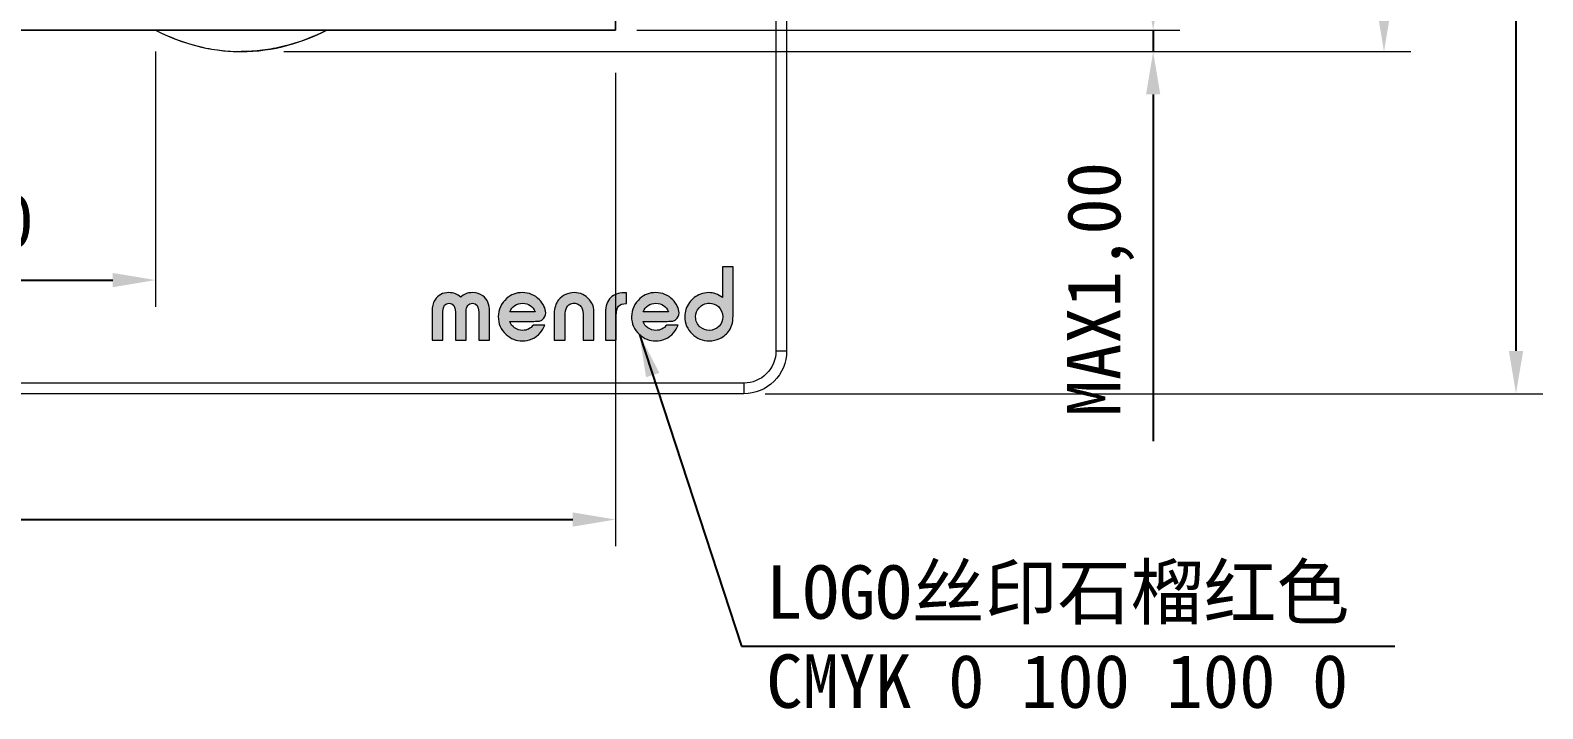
# Model space of a CAD drawing. Header units: millimetres. Extents: x 3549 to 4611, y 2266 to 2831.
# Drawn here: x 3714.5 to 3785.2, y 2643.2 to 2675 of the extents above; entities that cross this region are included whole.
import ezdxf

# ---------------------------------------------------------------- set-up
doc = ezdxf.new("R2010")
doc.units = ezdxf.units.MM
for name, color, linetype, lineweight in [('BACKLIGHT', 7, 'Continuous', 20), ('Cover Lens', 152, 'Continuous', 0), ('LCD', 4, 'Continuous', 20)]:
    doc.layers.add(name, color=color, linetype=linetype, lineweight=lineweight)
doc.layers.add('Dim', color=4, linetype='Continuous')
doc.layers.add('DWG', color=7, linetype='Continuous')
doc.styles.add('宋体', font='宋体.ttf')
doc.dimstyles.new('DIM', dxfattribs={"dimtxt": 2.5, "dimasz": 2, "dimexe": 1.25, "dimexo": 1, "dimgap": 1, "dimtad": 1, "dimzin": 1, "dimtxsty": '宋体', "dimcen": 2.5, "dimazin": 0, "dimtfac": 1, "dimtmove": 0, "dimatfit": 3, "dimfxl": 0, "dimlwe": 0, "dimarcsym": 0})

# ---------------------------------------------------------------- blocks, each defined once
blk = doc.blocks.new('CG1')
at = {"layer": 'Cover Lens'}
h = blk.add_hatch(color=2, dxfattribs=at)
h.dxf.hatch_style = 1
edge = h.paths.add_edge_path(flags=16)
edge.add_spline(control_points=[(38.904, -14.977), (39.028, -14.837), (39.189, -14.766), (39.388, -14.766)], knot_values=[0, 0, 0, 0, 1, 1, 1, 1], degree=3, periodic=0)
edge.add_spline(control_points=[(39.388, -14.766), (39.554, -14.771), (39.695, -14.824), (39.808, -14.925)], knot_values=[0, 0, 0, 0, 1, 1, 1, 1], degree=3, periodic=0)
edge.add_spline(control_points=[(39.808, -14.925), (39.944, -15.046), (40.012, -15.204), (40.012, -15.403)], knot_values=[0, 0, 0, 0, 1, 1, 1, 1], degree=3, periodic=0)
edge.add_spline(control_points=[(40.012, -15.403), (40.012, -15.574), (39.954, -15.72), (39.841, -15.841)], knot_values=[0, 0, 0, 0, 1, 1, 1, 1], degree=3, periodic=0)
edge.add_spline(control_points=[(39.841, -15.841), (39.717, -15.972), (39.566, -16.035), (39.385, -16.035)], knot_values=[0, 0, 0, 0, 1, 1, 1, 1], degree=3, periodic=0)
edge.add_spline(control_points=[(39.385, -16.035), (39.227, -16.035), (39.086, -15.984), (38.964, -15.88)], knot_values=[0, 0, 0, 0, 1, 1, 1, 1], degree=3, periodic=0)
edge.add_spline(control_points=[(38.964, -15.88), (38.819, -15.758), (38.746, -15.597), (38.746, -15.398)], knot_values=[0, 0, 0, 0, 1, 1, 1, 1], degree=3, periodic=0)
edge.add_spline(control_points=[(38.746, -15.398), (38.746, -15.237), (38.799, -15.096), (38.904, -14.977)], knot_values=[0, 0, 0, 0, 1, 1, 1, 1], degree=3, periodic=0)
edge = h.paths.add_edge_path()
edge.add_spline(control_points=[(40.462, -15.692), (40.487, -15.579), (40.5, -15.413), (40.5, -15.192)], knot_values=[0, 0, 0, 0, 1, 1, 1, 1], degree=3, periodic=0)
edge.add_line((40.5, -15.192), (40.5, -13.065))
edge.add_line((40.5, -13.065), (39.994, -13.065))
edge.add_line((39.994, -13.065), (39.994, -14.502))
edge.add_spline(control_points=[(39.994, -14.502), (39.793, -14.349), (39.579, -14.271), (39.353, -14.271)], knot_values=[0, 0, 0, 0, 1, 1, 1, 1], degree=3, periodic=0)
edge.add_spline(control_points=[(39.353, -14.271), (39.229, -14.271), (39.104, -14.296), (38.975, -14.344)], knot_values=[0, 0, 0, 0, 1, 1, 1, 1], degree=3, periodic=0)
edge.add_spline(control_points=[(38.975, -14.344), (38.759, -14.424), (38.585, -14.558), (38.456, -14.738)], knot_values=[0, 0, 0, 0, 1, 1, 1, 1], degree=3, periodic=0)
edge.add_spline(control_points=[(38.456, -14.738), (38.311, -14.94), (38.24, -15.161), (38.24, -15.398)], knot_values=[0, 0, 0, 0, 1, 1, 1, 1], degree=3, periodic=0)
edge.add_spline(control_points=[(38.24, -15.398), (38.24, -15.712), (38.354, -15.979), (38.58, -16.201)], knot_values=[0, 0, 0, 0, 1, 1, 1, 1], degree=3, periodic=0)
edge.add_spline(control_points=[(38.58, -16.201), (38.804, -16.422), (39.071, -16.53), (39.38, -16.53)], knot_values=[0, 0, 0, 0, 1, 1, 1, 1], degree=3, periodic=0)
edge.add_spline(control_points=[(39.38, -16.53), (39.551, -16.53), (39.715, -16.492), (39.876, -16.415)], knot_values=[0, 0, 0, 0, 1, 1, 1, 1], degree=3, periodic=0)
edge.add_spline(control_points=[(39.876, -16.415), (40.067, -16.324), (40.216, -16.193), (40.322, -16.026)], knot_values=[0, 0, 0, 0, 1, 1, 1, 1], degree=3, periodic=0)
edge.add_spline(control_points=[(40.322, -16.026), (40.392, -15.916), (40.437, -15.806), (40.462, -15.692)], knot_values=[0, 0, 0, 0, 1, 1, 1, 1], degree=3, periodic=0)
edge = h.paths.add_edge_path(flags=16)
edge.add_spline(control_points=[(37.249, -14.877), (37.355, -14.95), (37.428, -15.046), (37.471, -15.166)], knot_values=[0, 0, 0, 0, 1, 1, 1, 1], degree=3, periodic=0)
edge.add_line((37.471, -15.166), (36.295, -15.166))
edge.add_spline(control_points=[(36.295, -15.166), (36.346, -15.041), (36.424, -14.942), (36.529, -14.872)], knot_values=[0, 0, 0, 0, 1, 1, 1, 1], degree=3, periodic=0)
edge.add_spline(control_points=[(36.529, -14.872), (36.635, -14.802), (36.753, -14.766), (36.889, -14.766)], knot_values=[0, 0, 0, 0, 1, 1, 1, 1], degree=3, periodic=0)
edge.add_spline(control_points=[(36.889, -14.766), (37.023, -14.766), (37.143, -14.804), (37.249, -14.877)], knot_values=[0, 0, 0, 0, 1, 1, 1, 1], degree=3, periodic=0)
edge = h.paths.add_edge_path()
edge.add_spline(control_points=[(37.715, -16.155), (37.805, -16.055), (37.878, -15.931), (37.931, -15.788)], knot_values=[0, 0, 0, 0, 1, 1, 1, 1], degree=3, periodic=0)
edge.add_line((37.931, -15.788), (37.393, -15.788))
edge.add_spline(control_points=[(37.393, -15.788), (37.259, -15.954), (37.091, -16.035), (36.887, -16.035)], knot_values=[0, 0, 0, 0, 1, 1, 1, 1], degree=3, periodic=0)
edge.add_spline(control_points=[(36.887, -16.035), (36.751, -16.035), (36.628, -15.997), (36.517, -15.921)], knot_values=[0, 0, 0, 0, 1, 1, 1, 1], degree=3, periodic=0)
edge.add_spline(control_points=[(36.517, -15.921), (36.406, -15.846), (36.331, -15.743), (36.288, -15.614)], knot_values=[0, 0, 0, 0, 1, 1, 1, 1], degree=3, periodic=0)
edge.add_line((36.288, -15.614), (37.41, -15.614))
edge.add_spline(control_points=[(37.41, -15.614), (37.533, -15.614), (37.621, -15.609), (37.674, -15.599)], knot_values=[0, 0, 0, 0, 1, 1, 1, 1], degree=3, periodic=0)
edge.add_spline(control_points=[(37.674, -15.599), (37.725, -15.589), (37.775, -15.564), (37.825, -15.526)], knot_values=[0, 0, 0, 0, 1, 1, 1, 1], degree=3, periodic=0)
edge.add_spline(control_points=[(37.825, -15.526), (37.921, -15.453), (37.969, -15.35), (37.969, -15.217)], knot_values=[0, 0, 0, 0, 1, 1, 1, 1], degree=3, periodic=0)
edge.add_spline(control_points=[(37.969, -15.217), (37.969, -15.121), (37.941, -15.018), (37.888, -14.907)], knot_values=[0, 0, 0, 0, 1, 1, 1, 1], degree=3, periodic=0)
edge.add_spline(control_points=[(37.888, -14.907), (37.835, -14.797), (37.765, -14.693), (37.676, -14.603)], knot_values=[0, 0, 0, 0, 1, 1, 1, 1], degree=3, periodic=0)
edge.add_spline(control_points=[(37.676, -14.603), (37.458, -14.381), (37.191, -14.271), (36.877, -14.271)], knot_values=[0, 0, 0, 0, 1, 1, 1, 1], degree=3, periodic=0)
edge.add_spline(control_points=[(36.877, -14.271), (36.595, -14.271), (36.348, -14.364), (36.142, -14.545)], knot_values=[0, 0, 0, 0, 1, 1, 1, 1], degree=3, periodic=0)
edge.add_spline(control_points=[(36.142, -14.545), (36.016, -14.656), (35.921, -14.784), (35.852, -14.932)], knot_values=[0, 0, 0, 0, 1, 1, 1, 1], degree=3, periodic=0)
edge.add_spline(control_points=[(35.852, -14.932), (35.782, -15.081), (35.749, -15.234), (35.749, -15.395)], knot_values=[0, 0, 0, 0, 1, 1, 1, 1], degree=3, periodic=0)
edge.add_spline(control_points=[(35.749, -15.395), (35.749, -15.723), (35.87, -15.999), (36.116, -16.227)], knot_values=[0, 0, 0, 0, 1, 1, 1, 1], degree=3, periodic=0)
edge.add_spline(control_points=[(36.116, -16.227), (36.336, -16.43), (36.59, -16.53), (36.879, -16.53)], knot_values=[0, 0, 0, 0, 1, 1, 1, 1], degree=3, periodic=0)
edge.add_spline(control_points=[(36.879, -16.53), (37.03, -16.53), (37.181, -16.497), (37.33, -16.433)], knot_values=[0, 0, 0, 0, 1, 1, 1, 1], degree=3, periodic=0)
edge.add_spline(control_points=[(37.33, -16.433), (37.481, -16.367), (37.609, -16.274), (37.715, -16.155)], knot_values=[0, 0, 0, 0, 1, 1, 1, 1], degree=3, periodic=0)
edge = h.paths.add_edge_path()
edge.add_spline(control_points=[(34.776, -14.502), (34.61, -14.663), (34.529, -14.897), (34.529, -15.207)], knot_values=[0, 0, 0, 0, 1, 1, 1, 1], degree=3, periodic=0)
edge.add_line((34.529, -15.207), (34.529, -16.5))
edge.add_line((34.529, -16.5), (35.035, -16.5))
edge.add_line((35.035, -16.5), (35.035, -15.343))
edge.add_spline(control_points=[(35.035, -15.343), (35.035, -15.136), (35.068, -14.993), (35.135, -14.912)], knot_values=[0, 0, 0, 0, 1, 1, 1, 1], degree=3, periodic=0)
edge.add_spline(control_points=[(35.135, -14.912), (35.201, -14.832), (35.329, -14.786), (35.515, -14.776)], knot_values=[0, 0, 0, 0, 1, 1, 1, 1], degree=3, periodic=0)
edge.add_line((35.515, -14.776), (35.515, -14.286))
edge.add_spline(control_points=[(35.515, -14.286), (35.458, -14.283), (35.417, -14.281), (35.395, -14.281)], knot_values=[0, 0, 0, 0, 1, 1, 1, 1], degree=3, periodic=0)
edge.add_spline(control_points=[(35.395, -14.281), (35.133, -14.281), (34.927, -14.356), (34.776, -14.502)], knot_values=[0, 0, 0, 0, 1, 1, 1, 1], degree=3, periodic=0)
edge = h.paths.add_edge_path()
edge.add_spline(control_points=[(33.405, -14.951), (33.46, -15.046), (33.487, -15.209), (33.487, -15.436)], knot_values=[0, 0, 0, 0, 1, 1, 1, 1], degree=3, periodic=0)
edge.add_line((33.487, -15.436), (33.487, -16.5))
edge.add_line((33.487, -16.5), (33.993, -16.5))
edge.add_line((33.993, -16.5), (33.993, -15.29))
edge.add_spline(control_points=[(33.993, -15.29), (33.993, -15.124), (33.978, -14.99), (33.948, -14.89)], knot_values=[0, 0, 0, 0, 1, 1, 1, 1], degree=3, periodic=0)
edge.add_spline(control_points=[(33.948, -14.89), (33.918, -14.789), (33.862, -14.693), (33.784, -14.601)], knot_values=[0, 0, 0, 0, 1, 1, 1, 1], degree=3, periodic=0)
edge.add_spline(control_points=[(33.784, -14.601), (33.598, -14.381), (33.359, -14.271), (33.067, -14.271)], knot_values=[0, 0, 0, 0, 1, 1, 1, 1], degree=3, periodic=0)
edge.add_spline(control_points=[(33.067, -14.271), (32.926, -14.271), (32.79, -14.301), (32.662, -14.361)], knot_values=[0, 0, 0, 0, 1, 1, 1, 1], degree=3, periodic=0)
edge.add_spline(control_points=[(32.662, -14.361), (32.534, -14.422), (32.426, -14.502), (32.34, -14.608)], knot_values=[0, 0, 0, 0, 1, 1, 1, 1], degree=3, periodic=0)
edge.add_spline(control_points=[(32.34, -14.608), (32.204, -14.776), (32.136, -14.993), (32.136, -15.257)], knot_values=[0, 0, 0, 0, 1, 1, 1, 1], degree=3, periodic=0)
edge.add_line((32.136, -15.257), (32.136, -16.5))
edge.add_line((32.136, -16.5), (32.642, -16.5))
edge.add_line((32.642, -16.5), (32.642, -15.4))
edge.add_spline(control_points=[(32.642, -15.4), (32.642, -15.187), (32.67, -15.036), (32.725, -14.947)], knot_values=[0, 0, 0, 0, 1, 1, 1, 1], degree=3, periodic=0)
edge.add_spline(control_points=[(32.725, -14.947), (32.758, -14.895), (32.806, -14.852), (32.869, -14.818)], knot_values=[0, 0, 0, 0, 1, 1, 1, 1], degree=3, periodic=0)
edge.add_spline(control_points=[(32.869, -14.818), (32.931, -14.784), (32.997, -14.766), (33.067, -14.766)], knot_values=[0, 0, 0, 0, 1, 1, 1, 1], degree=3, periodic=0)
edge.add_spline(control_points=[(33.067, -14.766), (33.135, -14.766), (33.201, -14.784), (33.263, -14.819)], knot_values=[0, 0, 0, 0, 1, 1, 1, 1], degree=3, periodic=0)
edge.add_spline(control_points=[(33.263, -14.819), (33.326, -14.854), (33.374, -14.897), (33.405, -14.951)], knot_values=[0, 0, 0, 0, 1, 1, 1, 1], degree=3, periodic=0)
edge = h.paths.add_edge_path(flags=16)
edge.add_spline(control_points=[(31.017, -14.877), (31.122, -14.95), (31.195, -15.046), (31.238, -15.166)], knot_values=[0, 0, 0, 0, 1, 1, 1, 1], degree=3, periodic=0)
edge.add_line((31.238, -15.166), (30.063, -15.166))
edge.add_spline(control_points=[(30.063, -15.166), (30.113, -15.041), (30.191, -14.942), (30.297, -14.872)], knot_values=[0, 0, 0, 0, 1, 1, 1, 1], degree=3, periodic=0)
edge.add_spline(control_points=[(30.297, -14.872), (30.403, -14.802), (30.521, -14.766), (30.657, -14.766)], knot_values=[0, 0, 0, 0, 1, 1, 1, 1], degree=3, periodic=0)
edge.add_spline(control_points=[(30.657, -14.766), (30.79, -14.766), (30.911, -14.804), (31.017, -14.877)], knot_values=[0, 0, 0, 0, 1, 1, 1, 1], degree=3, periodic=0)
edge = h.paths.add_edge_path()
edge.add_spline(control_points=[(31.482, -16.155), (31.573, -16.055), (31.646, -15.931), (31.698, -15.788)], knot_values=[0, 0, 0, 0, 1, 1, 1, 1], degree=3, periodic=0)
edge.add_line((31.698, -15.788), (31.16, -15.788))
edge.add_spline(control_points=[(31.16, -15.788), (31.027, -15.954), (30.858, -16.035), (30.654, -16.035)], knot_values=[0, 0, 0, 0, 1, 1, 1, 1], degree=3, periodic=0)
edge.add_spline(control_points=[(30.654, -16.035), (30.518, -16.035), (30.395, -15.997), (30.284, -15.921)], knot_values=[0, 0, 0, 0, 1, 1, 1, 1], degree=3, periodic=0)
edge.add_spline(control_points=[(30.284, -15.921), (30.174, -15.846), (30.098, -15.743), (30.055, -15.614)], knot_values=[0, 0, 0, 0, 1, 1, 1, 1], degree=3, periodic=0)
edge.add_line((30.055, -15.614), (31.178, -15.614))
edge.add_spline(control_points=[(31.178, -15.614), (31.301, -15.614), (31.389, -15.609), (31.442, -15.599)], knot_values=[0, 0, 0, 0, 1, 1, 1, 1], degree=3, periodic=0)
edge.add_spline(control_points=[(31.442, -15.599), (31.492, -15.589), (31.542, -15.564), (31.593, -15.526)], knot_values=[0, 0, 0, 0, 1, 1, 1, 1], degree=3, periodic=0)
edge.add_spline(control_points=[(31.593, -15.526), (31.688, -15.453), (31.736, -15.35), (31.736, -15.217)], knot_values=[0, 0, 0, 0, 1, 1, 1, 1], degree=3, periodic=0)
edge.add_spline(control_points=[(31.736, -15.217), (31.736, -15.121), (31.708, -15.018), (31.656, -14.907)], knot_values=[0, 0, 0, 0, 1, 1, 1, 1], degree=3, periodic=0)
edge.add_spline(control_points=[(31.656, -14.907), (31.603, -14.797), (31.532, -14.693), (31.444, -14.603)], knot_values=[0, 0, 0, 0, 1, 1, 1, 1], degree=3, periodic=0)
edge.add_spline(control_points=[(31.444, -14.603), (31.225, -14.381), (30.959, -14.271), (30.644, -14.271)], knot_values=[0, 0, 0, 0, 1, 1, 1, 1], degree=3, periodic=0)
edge.add_spline(control_points=[(30.644, -14.271), (30.362, -14.271), (30.116, -14.364), (29.909, -14.545)], knot_values=[0, 0, 0, 0, 1, 1, 1, 1], degree=3, periodic=0)
edge.add_spline(control_points=[(29.909, -14.545), (29.784, -14.656), (29.688, -14.784), (29.619, -14.932)], knot_values=[0, 0, 0, 0, 1, 1, 1, 1], degree=3, periodic=0)
edge.add_spline(control_points=[(29.619, -14.932), (29.55, -15.081), (29.517, -15.234), (29.517, -15.395)], knot_values=[0, 0, 0, 0, 1, 1, 1, 1], degree=3, periodic=0)
edge.add_spline(control_points=[(29.517, -15.395), (29.517, -15.723), (29.638, -15.999), (29.884, -16.227)], knot_values=[0, 0, 0, 0, 1, 1, 1, 1], degree=3, periodic=0)
edge.add_spline(control_points=[(29.884, -16.227), (30.103, -16.43), (30.357, -16.53), (30.647, -16.53)], knot_values=[0, 0, 0, 0, 1, 1, 1, 1], degree=3, periodic=0)
edge.add_spline(control_points=[(30.647, -16.53), (30.798, -16.53), (30.949, -16.497), (31.097, -16.433)], knot_values=[0, 0, 0, 0, 1, 1, 1, 1], degree=3, periodic=0)
edge.add_spline(control_points=[(31.097, -16.433), (31.248, -16.367), (31.376, -16.274), (31.482, -16.155)], knot_values=[0, 0, 0, 0, 1, 1, 1, 1], degree=3, periodic=0)
edge = h.paths.add_edge_path()
edge.add_spline(control_points=[(28.319, -14.766), (28.508, -14.766), (28.604, -14.9), (28.604, -15.166)], knot_values=[0, 0, 0, 0, 1, 1, 1, 1], degree=3, periodic=0)
edge.add_line((28.604, -15.166), (28.604, -16.5))
edge.add_line((28.604, -16.5), (29.109, -16.5))
edge.add_line((29.109, -16.5), (29.109, -15.179))
edge.add_spline(control_points=[(29.109, -15.179), (29.109, -14.988), (29.084, -14.834), (29.038, -14.719)], knot_values=[0, 0, 0, 0, 1, 1, 1, 1], degree=3, periodic=0)
edge.add_spline(control_points=[(29.038, -14.719), (28.991, -14.603), (28.91, -14.505), (28.799, -14.425)], knot_values=[0, 0, 0, 0, 1, 1, 1, 1], degree=3, periodic=0)
edge.add_spline(control_points=[(28.799, -14.425), (28.659, -14.324), (28.498, -14.271), (28.317, -14.271)], knot_values=[0, 0, 0, 0, 1, 1, 1, 1], degree=3, periodic=0)
edge.add_spline(control_points=[(28.317, -14.271), (28.078, -14.271), (27.894, -14.341), (27.763, -14.482)], knot_values=[0, 0, 0, 0, 1, 1, 1, 1], degree=3, periodic=0)
edge.add_spline(control_points=[(27.763, -14.482), (27.612, -14.341), (27.428, -14.271), (27.215, -14.271)], knot_values=[0, 0, 0, 0, 1, 1, 1, 1], degree=3, periodic=0)
edge.add_spline(control_points=[(27.215, -14.271), (26.92, -14.271), (26.701, -14.386), (26.556, -14.618)], knot_values=[0, 0, 0, 0, 1, 1, 1, 1], degree=3, periodic=0)
edge.add_spline(control_points=[(26.556, -14.618), (26.505, -14.698), (26.47, -14.776), (26.454, -14.854)], knot_values=[0, 0, 0, 0, 1, 1, 1, 1], degree=3, periodic=0)
edge.add_spline(control_points=[(26.454, -14.854), (26.437, -14.932), (26.43, -15.046), (26.43, -15.194)], knot_values=[0, 0, 0, 0, 1, 1, 1, 1], degree=3, periodic=0)
edge.add_line((26.43, -15.194), (26.43, -16.5))
edge.add_line((26.43, -16.5), (26.935, -16.5))
edge.add_line((26.935, -16.5), (26.935, -15.141))
edge.add_spline(control_points=[(26.935, -15.141), (26.935, -14.892), (27.031, -14.766), (27.222, -14.766)], knot_values=[0, 0, 0, 0, 1, 1, 1, 1], degree=3, periodic=0)
edge.add_spline(control_points=[(27.222, -14.766), (27.416, -14.766), (27.514, -14.9), (27.514, -15.166)], knot_values=[0, 0, 0, 0, 1, 1, 1, 1], degree=3, periodic=0)
edge.add_line((27.514, -15.166), (27.514, -16.5))
edge.add_line((27.514, -16.5), (28.02, -16.5))
edge.add_line((28.02, -16.5), (28.02, -15.156))
edge.add_spline(control_points=[(28.02, -15.156), (28.02, -15.031), (28.045, -14.935), (28.096, -14.867)], knot_values=[0, 0, 0, 0, 1, 1, 1, 1], degree=3, periodic=0)
edge.add_spline(control_points=[(28.096, -14.867), (28.146, -14.802), (28.221, -14.766), (28.319, -14.766)], knot_values=[0, 0, 0, 0, 1, 1, 1, 1], degree=3, periodic=0)
at = {"layer": 'Cover Lens', "color": 2}
for p, q in [((40.5, -13.065), (39.994, -13.065)), ((39.994, -13.065), (39.994, -14.502)), ((40.5, -15.192), (40.5, -13.065)), ((35.515, -14.776), (35.515, -14.286)), ((26.43, -15.194), (26.43, -16.5)), ((26.935, -16.5), (26.935, -15.141)), ((27.514, -15.166), (27.514, -16.5)), ((28.02, -16.5), (28.02, -15.156)), ((28.604, -15.166), (28.604, -16.5)), ((29.109, -16.5), (29.109, -15.179)), ((31.238, -15.166), (30.063, -15.166)), ((32.136, -15.257), (32.136, -16.5)), ((32.642, -16.5), (32.642, -15.4)), ((33.487, -15.436), (33.487, -16.5)), ((33.993, -16.5), (33.993, -15.29)), ((34.529, -15.207), (34.529, -16.5)), ((35.035, -16.5), (35.035, -15.343)), ((37.471, -15.166), (36.295, -15.166)), ((30.055, -15.614), (31.178, -15.614)), ((31.698, -15.788), (31.16, -15.788)), ((36.288, -15.614), (37.41, -15.614)), ((37.931, -15.788), (37.393, -15.788)), ((26.43, -16.5), (26.935, -16.5)), ((27.514, -16.5), (28.02, -16.5)), ((28.604, -16.5), (29.109, -16.5)), ((32.136, -16.5), (32.642, -16.5)), ((33.487, -16.5), (33.993, -16.5)), ((34.529, -16.5), (35.035, -16.5))]:
    blk.add_line(p, q, dxfattribs=at)
at = {"layer": 'Cover Lens'}
for p, q in [((42.5, -17), (43, -17)), ((41, -18.5), (41, -19))]:
    blk.add_line(p, q, dxfattribs=at)
for points in [[(-43, -17), (-43, 65, -0.414214), (-41, 67), (41, 67, -0.414214), (43, 65), (43, -17, -0.414214), (41, -19), (-41, -19, -0.414214)], [(-42.5, -17), (-42.5, 65, -0.414214), (-41, 66.5), (41, 66.5, -0.414214), (42.5, 65), (42.5, -17, -0.414214), (41, -18.5), (-41, -18.5, -0.414214)]]:
    blk.add_lwpolyline(points, format="xyb", close=True, dxfattribs=at)
at = {"layer": 'Cover Lens', "color": 2}
for points in [[(26.556, -14.618), (26.505, -14.698), (26.47, -14.776), (26.454, -14.854)], [(27.215, -14.271), (26.92, -14.271), (26.701, -14.386), (26.556, -14.618)], [(26.935, -15.141), (26.935, -14.892), (27.031, -14.766), (27.222, -14.766)], [(27.763, -14.482), (27.612, -14.341), (27.428, -14.271), (27.215, -14.271)], [(27.222, -14.766), (27.416, -14.766), (27.514, -14.9), (27.514, -15.166)], [(28.317, -14.271), (28.078, -14.271), (27.894, -14.341), (27.763, -14.482)], [(28.096, -14.867), (28.146, -14.802), (28.221, -14.766), (28.319, -14.766)], [(28.799, -14.425), (28.659, -14.324), (28.498, -14.271), (28.317, -14.271)], [(28.319, -14.766), (28.508, -14.766), (28.604, -14.9), (28.604, -15.166)], [(29.038, -14.719), (28.991, -14.603), (28.91, -14.505), (28.799, -14.425)], [(29.109, -15.179), (29.109, -14.988), (29.084, -14.834), (29.038, -14.719)], [(29.909, -14.545), (29.784, -14.656), (29.688, -14.784), (29.619, -14.932)], [(30.644, -14.271), (30.362, -14.271), (30.116, -14.364), (29.909, -14.545)], [(30.297, -14.872), (30.403, -14.802), (30.521, -14.766), (30.657, -14.766)], [(31.444, -14.603), (31.225, -14.381), (30.959, -14.271), (30.644, -14.271)], [(30.657, -14.766), (30.79, -14.766), (30.911, -14.804), (31.017, -14.877)], [(31.656, -14.907), (31.603, -14.797), (31.532, -14.693), (31.444, -14.603)], [(32.34, -14.608), (32.204, -14.776), (32.136, -14.993), (32.136, -15.257)], [(32.662, -14.361), (32.534, -14.422), (32.426, -14.502), (32.34, -14.608)], [(33.067, -14.271), (32.926, -14.271), (32.79, -14.301), (32.662, -14.361)], [(32.725, -14.947), (32.758, -14.895), (32.806, -14.852), (32.869, -14.818)], [(32.869, -14.818), (32.931, -14.784), (32.997, -14.766), (33.067, -14.766)], [(33.784, -14.601), (33.598, -14.381), (33.359, -14.271), (33.067, -14.271)], [(33.067, -14.766), (33.135, -14.766), (33.201, -14.784), (33.263, -14.819)], [(33.263, -14.819), (33.326, -14.854), (33.374, -14.897), (33.405, -14.951)], [(33.948, -14.89), (33.918, -14.789), (33.862, -14.693), (33.784, -14.601)], [(34.776, -14.502), (34.61, -14.663), (34.529, -14.897), (34.529, -15.207)], [(35.395, -14.281), (35.133, -14.281), (34.927, -14.356), (34.776, -14.502)], [(35.135, -14.912), (35.201, -14.832), (35.329, -14.786), (35.515, -14.776)], [(35.515, -14.286), (35.458, -14.283), (35.417, -14.281), (35.395, -14.281)], [(36.142, -14.545), (36.016, -14.656), (35.921, -14.784), (35.852, -14.932)], [(36.877, -14.271), (36.595, -14.271), (36.348, -14.364), (36.142, -14.545)], [(36.529, -14.872), (36.635, -14.802), (36.753, -14.766), (36.889, -14.766)], [(37.676, -14.603), (37.458, -14.381), (37.191, -14.271), (36.877, -14.271)], [(36.889, -14.766), (37.023, -14.766), (37.143, -14.804), (37.249, -14.877)], [(37.888, -14.907), (37.835, -14.797), (37.765, -14.693), (37.676, -14.603)], [(38.456, -14.738), (38.311, -14.94), (38.24, -15.161), (38.24, -15.398)], [(38.975, -14.344), (38.759, -14.424), (38.585, -14.558), (38.456, -14.738)], [(38.904, -14.977), (39.028, -14.837), (39.189, -14.766), (39.388, -14.766)], [(39.353, -14.271), (39.229, -14.271), (39.104, -14.296), (38.975, -14.344)], [(39.994, -14.502), (39.793, -14.349), (39.579, -14.271), (39.353, -14.271)], [(39.388, -14.766), (39.554, -14.771), (39.695, -14.824), (39.808, -14.925)], [(26.454, -14.854), (26.437, -14.932), (26.43, -15.046), (26.43, -15.194)], [(28.02, -15.156), (28.02, -15.031), (28.045, -14.935), (28.096, -14.867)], [(29.619, -14.932), (29.55, -15.081), (29.517, -15.234), (29.517, -15.395)], [(29.517, -15.395), (29.517, -15.723), (29.638, -15.999), (29.884, -16.227)], [(30.063, -15.166), (30.113, -15.041), (30.191, -14.942), (30.297, -14.872)], [(31.017, -14.877), (31.122, -14.95), (31.195, -15.046), (31.238, -15.166)], [(31.442, -15.599), (31.492, -15.589), (31.542, -15.564), (31.593, -15.526)], [(31.593, -15.526), (31.688, -15.453), (31.736, -15.35), (31.736, -15.217)], [(31.736, -15.217), (31.736, -15.121), (31.708, -15.018), (31.656, -14.907)], [(32.642, -15.4), (32.642, -15.187), (32.67, -15.036), (32.725, -14.947)], [(33.405, -14.951), (33.46, -15.046), (33.487, -15.209), (33.487, -15.436)], [(33.993, -15.29), (33.993, -15.124), (33.978, -14.99), (33.948, -14.89)], [(35.035, -15.343), (35.035, -15.136), (35.068, -14.993), (35.135, -14.912)], [(35.852, -14.932), (35.782, -15.081), (35.749, -15.234), (35.749, -15.395)], [(35.749, -15.395), (35.749, -15.723), (35.87, -15.999), (36.116, -16.227)], [(36.295, -15.166), (36.346, -15.041), (36.424, -14.942), (36.529, -14.872)], [(37.249, -14.877), (37.355, -14.95), (37.428, -15.046), (37.471, -15.166)], [(37.674, -15.599), (37.725, -15.589), (37.775, -15.564), (37.825, -15.526)], [(37.825, -15.526), (37.921, -15.453), (37.969, -15.35), (37.969, -15.217)], [(37.969, -15.217), (37.969, -15.121), (37.941, -15.018), (37.888, -14.907)], [(38.24, -15.398), (38.24, -15.712), (38.354, -15.979), (38.58, -16.201)], [(38.746, -15.398), (38.746, -15.237), (38.799, -15.096), (38.904, -14.977)], [(38.964, -15.88), (38.819, -15.758), (38.746, -15.597), (38.746, -15.398)], [(39.808, -14.925), (39.944, -15.046), (40.012, -15.204), (40.012, -15.403)], [(40.012, -15.403), (40.012, -15.574), (39.954, -15.72), (39.841, -15.841)], [(40.462, -15.692), (40.487, -15.579), (40.5, -15.413), (40.5, -15.192)], [(29.884, -16.227), (30.103, -16.43), (30.357, -16.53), (30.647, -16.53)], [(30.284, -15.921), (30.174, -15.846), (30.098, -15.743), (30.055, -15.614)], [(30.654, -16.035), (30.518, -16.035), (30.395, -15.997), (30.284, -15.921)], [(31.16, -15.788), (31.027, -15.954), (30.858, -16.035), (30.654, -16.035)], [(31.097, -16.433), (31.248, -16.367), (31.376, -16.274), (31.482, -16.155)], [(31.178, -15.614), (31.301, -15.614), (31.389, -15.609), (31.442, -15.599)], [(31.482, -16.155), (31.573, -16.055), (31.646, -15.931), (31.698, -15.788)], [(36.116, -16.227), (36.336, -16.43), (36.59, -16.53), (36.879, -16.53)], [(36.517, -15.921), (36.406, -15.846), (36.331, -15.743), (36.288, -15.614)], [(36.887, -16.035), (36.751, -16.035), (36.628, -15.997), (36.517, -15.921)], [(37.393, -15.788), (37.259, -15.954), (37.091, -16.035), (36.887, -16.035)], [(37.33, -16.433), (37.481, -16.367), (37.609, -16.274), (37.715, -16.155)], [(37.41, -15.614), (37.533, -15.614), (37.621, -15.609), (37.674, -15.599)], [(37.715, -16.155), (37.805, -16.055), (37.878, -15.931), (37.931, -15.788)], [(38.58, -16.201), (38.804, -16.422), (39.071, -16.53), (39.38, -16.53)], [(39.385, -16.035), (39.227, -16.035), (39.086, -15.984), (38.964, -15.88)], [(39.841, -15.841), (39.717, -15.972), (39.566, -16.035), (39.385, -16.035)], [(39.876, -16.415), (40.067, -16.324), (40.216, -16.193), (40.322, -16.026)], [(40.322, -16.026), (40.392, -15.916), (40.437, -15.806), (40.462, -15.692)], [(30.647, -16.53), (30.798, -16.53), (30.949, -16.497), (31.097, -16.433)], [(36.879, -16.53), (37.03, -16.53), (37.181, -16.497), (37.33, -16.433)], [(39.38, -16.53), (39.551, -16.53), (39.715, -16.492), (39.876, -16.415)]]:
    blk.add_open_spline(points, degree=3, dxfattribs=at)
blk = doc.blocks.new('*D23')
at = {"layer": 'Defpoints', "color": 0}
for p in [(3747.899, 2743.951), (3783.993, 2743.951), (3747.899, 2657.951)]:
    blk.add_point(p, dxfattribs=at)
at = {"layer": 'Dim', "color": 0, "lineweight": 0}
for p, q in [((3748.899, 2743.951), (3785.243, 2743.951)), ((3748.899, 2657.951), (3785.243, 2657.951))]:
    blk.add_line(p, q, dxfattribs=at)
at = {"layer": 'Dim', "color": 0, "lineweight": -2}
blk.add_line((3783.993, 2659.951), (3783.993, 2741.951), dxfattribs=at)
at = {"layer": 'Dim', "color": 0}
for points in [[(3783.66, 2741.951), (3784.327, 2741.951), (3783.993, 2743.951)], [(3783.66, 2659.951), (3784.327, 2659.951), (3783.993, 2657.951)]]:
    blk.add_solid(points, dxfattribs=at)
at = {"layer": 'Dim', "color": 0, "insert": (3781.472, 2700.951), "char_height": 2.5, "attachment_point": 5, "rotation": 90, "style": '宋体'}
blk.add_mtext('{\\C2;*}86,00%%P0.05 OD', dxfattribs=at)
blk = doc.blocks.new('*D334')
at = {"layer": 'Defpoints', "color": 0}
for p in [(3741.899, 2732.951), (3777.822, 2732.951), (3743.399, 2673.951)]:
    blk.add_point(p, dxfattribs=at)
at = {"layer": 'Dim', "color": 0, "lineweight": 0}
for p, q in [((3742.899, 2732.951), (3779.072, 2732.951)), ((3744.399, 2673.951), (3779.072, 2673.951))]:
    blk.add_line(p, q, dxfattribs=at)
at = {"layer": 'Dim', "color": 0, "lineweight": -2}
blk.add_line((3777.822, 2675.951), (3777.822, 2730.951), dxfattribs=at)
at = {"layer": 'Dim', "color": 0}
for points in [[(3777.488, 2730.951), (3778.155, 2730.951), (3777.822, 2732.951)], [(3777.488, 2675.951), (3778.155, 2675.951), (3777.822, 2673.951)]]:
    blk.add_solid(points, dxfattribs=at)
at = {"layer": 'Dim', "color": 0, "insert": (3775.363, 2703.451), "char_height": 2.5, "attachment_point": 5, "rotation": 90, "style": '宋体'}
blk.add_mtext('59,00', dxfattribs=at)
blk = doc.blocks.new('*D338')
at = {"layer": 'Defpoints', "color": 0}
for p in [(3741.899, 2674.951), (3767.031, 2674.951), (3725.399, 2673.951)]:
    blk.add_point(p, dxfattribs=at)
at = {"layer": 'Dim', "color": 0, "lineweight": -2}
for p, q in [((3767.031, 2676.951), (3767.031, 2678.951)), ((3767.031, 2674.951), (3767.031, 2673.951)), ((3767.031, 2671.951), (3767.031, 2655.728))]:
    blk.add_line(p, q, dxfattribs=at)
at = {"layer": 'Dim', "color": 0, "lineweight": 0}
for p, q in [((3742.899, 2674.951), (3768.281, 2674.951)), ((3726.399, 2673.951), (3768.281, 2673.951))]:
    blk.add_line(p, q, dxfattribs=at)
at = {"layer": 'Dim', "color": 0}
for points in [[(3766.698, 2676.951), (3767.365, 2676.951), (3767.031, 2674.951)], [(3766.698, 2671.951), (3767.365, 2671.951), (3767.031, 2673.951)]]:
    blk.add_solid(points, dxfattribs=at)
at = {"layer": 'Dim', "color": 0, "insert": (3764.573, 2662.84), "char_height": 2.5, "attachment_point": 5, "rotation": 90, "style": '宋体'}
blk.add_mtext('MAX1,00', dxfattribs=at)
blk = doc.blocks.new('*D340')
at = {"layer": 'Defpoints', "color": 0}
for p in [(3693.399, 2674.951), (3720.399, 2674.951), (3720.399, 2663.266)]:
    blk.add_point(p, dxfattribs=at)
at = {"layer": 'Dim', "color": 0, "lineweight": 0}
for p, q in [((3693.399, 2673.951), (3693.399, 2662.016)), ((3720.399, 2673.951), (3720.399, 2662.016))]:
    blk.add_line(p, q, dxfattribs=at)
at = {"layer": 'Dim', "color": 0, "lineweight": -2}
blk.add_line((3695.399, 2663.266), (3718.399, 2663.266), dxfattribs=at)
at = {"layer": 'Dim', "color": 0}
for points in [[(3695.399, 2663.6), (3695.399, 2662.933), (3693.399, 2663.266)], [(3718.399, 2663.6), (3718.399, 2662.933), (3720.399, 2663.266)]]:
    blk.add_solid(points, dxfattribs=at)
at = {"layer": 'Dim', "color": 0, "insert": (3707.899, 2665.725), "char_height": 2.5, "attachment_point": 5, "style": '宋体'}
blk.add_mtext('MIN27,00', dxfattribs=at)
blk = doc.blocks.new('*D342')
at = {"layer": 'Defpoints', "color": 0}
for p in [(3671.899, 2674.951), (3741.899, 2673.951), (3741.899, 2652.069)]:
    blk.add_point(p, dxfattribs=at)
at = {"layer": 'Dim', "color": 0, "lineweight": 0}
for p, q in [((3671.899, 2673.951), (3671.899, 2650.819)), ((3741.899, 2672.951), (3741.899, 2650.819))]:
    blk.add_line(p, q, dxfattribs=at)
at = {"layer": 'Dim', "color": 0, "lineweight": -2}
blk.add_line((3673.899, 2652.069), (3739.899, 2652.069), dxfattribs=at)
at = {"layer": 'Dim', "color": 0}
for points in [[(3673.899, 2652.403), (3673.899, 2651.736), (3671.899, 2652.069)], [(3739.899, 2652.403), (3739.899, 2651.736), (3741.899, 2652.069)]]:
    blk.add_solid(points, dxfattribs=at)
at = {"layer": 'Dim', "color": 0, "insert": (3706.899, 2654.528), "char_height": 2.5, "attachment_point": 5, "style": '宋体'}
blk.add_mtext('70,00', dxfattribs=at)
blk = doc.blocks.new('DWG')
at = {"layer": 'LCD'}
blk.add_lwpolyline([(0, 58), (0, 0), (72.5, 0), (72.5, 58)], close=True, dxfattribs=at)
blk.add_lwpolyline([(51, 0, 0.049067), (52.818, -0.702, 0.066912), (55, -1, 0.066912), (57.182, -0.702, 0.049067), (59, 0)], format="xyb", dxfattribs=at)
blk = doc.blocks.new('LCDZ')
at = {"color": 130, "linetype": 'Continuous'}
for p in [(0, 58), (-72.5, 0)]:
    blk.add_line(p, (0, 0), dxfattribs=at)
for points in [[(-21.5, 0), (-20.863, -0.318), (-19.872, -0.7), (-18.508, -0.958), (-17.834, -1), (-17.5, -1)], [(-13.5, 0), (-14.137, -0.318), (-15.128, -0.7), (-16.492, -0.958), (-17.166, -1), (-17.5, -1)]]:
    blk.add_open_spline(points, degree=3, knots=[0, 0, 0, 0, 0.514033, 0.758878, 1, 1, 1, 1], dxfattribs=at)
at = {"layer": 'BACKLIGHT', "lineweight": 15}
for p, q in [((0, 58), (0, 0)), ((0, 0), (-73.5, 0))]:
    blk.add_line(p, q, dxfattribs=at)
at = {"layer": 'DWG'}
blk.add_blockref('DWG', (-72.5, 0), dxfattribs=at)

msp = doc.modelspace()

# ---------------------------------------------------------------- block references
at = {"layer": 'Cover Lens'}
msp.add_blockref('CG1', (3706.899, 2676.951), dxfattribs=at)
at = {"layer": 'LCD'}
msp.add_blockref('LCDZ', (3741.899, 2674.951), dxfattribs=at)

# ---------------------------------------------------------------- texts
at = {"color": 4, "insert": (3748.943, 2649.928), "char_height": 2.5, "attachment_point": 1, "style": '宋体'}
msp.add_mtext_dynamic_manual_height_columns('LOGO丝印{\\C6;石榴红色\\PCMYK 0 100 100 0} ', width=30.68414, gutter_width=12.5, heights=[0], dxfattribs=at)

# ---------------------------------------------------------------- dimensions: what is measured, and where the dimension line sits
at = {"layer": 'Dim', "color": 1}
dim = msp.add_linear_dim(base=(3783.993, 2743.951), p1=(3747.899, 2657.951), p2=(3747.899, 2743.951), angle=90, text='{\\C2;*}<>%%P0.05 OD', dimstyle='DIM', dxfattribs=at)
dim.commit()
dim.dimension.update_dxf_attribs({"geometry": '*D23', "text_midpoint": (3781.472, 2700.951)})
at = {"layer": 'Dim'}
dim = msp.add_linear_dim(base=(3777.822, 2732.951), p1=(3743.399, 2673.951), p2=(3741.899, 2732.951), angle=90, dimstyle='DIM', dxfattribs=at)
dim.commit()
dim.dimension.update_dxf_attribs({"geometry": '*D334', "text_midpoint": (3777.822, 2703.451), "dimtype": 160})
dim = msp.add_linear_dim(base=(3767.031, 2674.951), p1=(3725.399, 2673.951), p2=(3741.899, 2674.951), angle=90, text='MAX<>', dimstyle='DIM', dxfattribs=at)
dim.commit()
dim.dimension.update_dxf_attribs({"geometry": '*D338', "text_midpoint": (3767.031, 2662.84), "dimtype": 160})
at = {"layer": 'Dim', "color": 1}
dim = msp.add_linear_dim(base=(3741.899, 2652.069), p1=(3671.899, 2674.951), p2=(3741.899, 2673.951), dimstyle='DIM', dxfattribs=at)
dim.commit()
dim.dimension.update_dxf_attribs({"geometry": '*D342', "text_midpoint": (3706.899, 2652.069), "dimtype": 160})
at = {"layer": 'Dim'}
dim = msp.add_linear_dim(base=(3720.399, 2663.266), p1=(3693.399, 2674.951), p2=(3720.399, 2674.951), text='MIN<>', dimstyle='DIM', dxfattribs=at)
dim.commit()
dim.dimension.update_dxf_attribs({"geometry": '*D340', "text_midpoint": (3707.899, 2663.266), "dimtype": 160})

# ---------------------------------------------------------------- leaders
at = {"color": 4}
msp.add_leader([(3743.015, 2660.724), (3747.793, 2646.14), (3778.328, 2646.14)], dimstyle='DIM', override={"dimgap": 1, "dimtad": 0}, dxfattribs=at)

doc.saveas('drawing.dxf')
